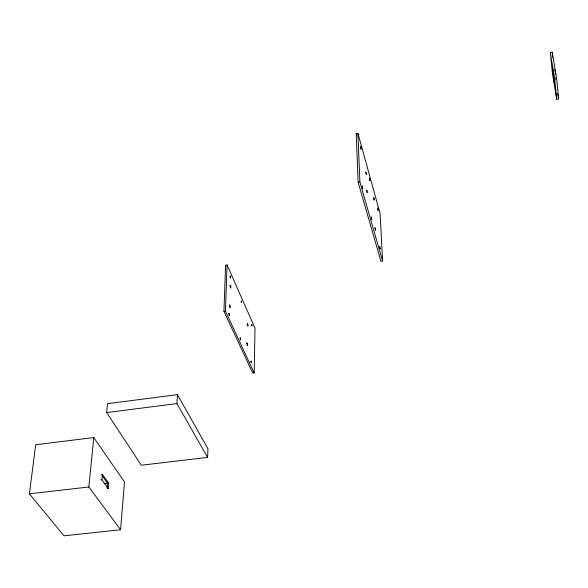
<?xml version="1.0" encoding="UTF-8"?>
<svg xmlns="http://www.w3.org/2000/svg" width="588" height="588" viewBox="0 0 588 588"><rect width="100%" height="100%" fill="white"/><g stroke="black" fill="none" stroke-linecap="round" stroke-linejoin="round"><path stroke-width="0.88" d="M254.17 372.961L255.008 328.185L227.056 264.953L225.586 265.173L223.94 311.397L252.752 373.152L254.17 372.961L225.447 311.177L227.056 264.953M207.593 457.405L207.954 448.776L177.451 394.644L107.523 403.677L106.685 412.555L141.304 465.226L207.593 457.405L176.929 403.589L177.451 394.644M120.584 529.751L124.502 481.947L93.771 437.553L35.706 444.726L29.4 493.832L64.018 535.815L120.584 529.751L88.854 486.982L93.771 437.553M107.023 488.65L108.185 488.518L108.67 483.123L102.393 474.325L101.224 474.457M107.104 487.746L107.516 483.255L102.275 475.927M108.185 488.518L101.886 479.757L102.393 474.325M550.324 52.523L552.235 52.185L556.623 78.689L558.6 98.931L556.689 99.254L552.375 72.868L550.324 52.523L554.675 79.027L556.689 99.254M554.675 79.027L556.623 78.689M356.203 133.579L357.908 133.292L380.127 213.664L382.575 261.065L380.936 261.307L358.143 182.324L356.203 133.579L356.688 135.343M358.143 182.324L359.9 182.037L382.575 261.065M223.94 311.397L225.447 311.177M106.685 412.555L176.929 403.589M100.717 479.889L101.886 479.757M107.516 483.255L108.67 483.123M104.091 483.696L107.692 483.277M29.4 493.832L88.854 486.982M554.807 69.671L555.05 71.185M557.733 93.654L558.6 98.931M555.344 73.169L555.557 74.691M555.954 77.785L556.035 78.505M552.235 52.185L552.764 57.492M357.908 133.292L359.9 182.037M380.113 248.878L379.679 246.563L380.113 248.878M251.546 324.657C251.87 328.788 252.495 323.554 251.546 324.657M251.392 362.428C250.591 364.251 250.907 358.136 251.392 362.428M377.68 208.123L378.099 210.497L377.68 208.056M247.996 325.568C247.21 328.589 246.938 319.181 247.996 325.568M375.034 227.732L375.467 230.173L375.034 227.732M246.806 343.289C247.688 349.706 247.798 340.834 246.806 343.289M373.733 197.605L374.159 200.023L373.733 197.605M241.683 302.35C240.749 303.753 241.271 298.131 241.683 302.35M371.704 219.478L371.256 217.068L371.704 219.478M240.088 338.071C240.837 343.377 240.889 335.976 240.088 338.071M369.382 178.193L369.83 180.648L369.382 178.193M366.706 190.137L367.162 192.651L366.714 190.064M228.813 313.713C229.511 319.041 229.798 311.831 228.813 313.713M229.401 305.297C230.371 312.081 230.467 302.71 229.401 305.297M230.055 276.242C230.856 281.681 230.849 274.199 230.055 276.242M230.048 285.643C230.864 292.111 231.29 283.636 230.048 285.643M365.905 172.196L366.375 174.695L365.912 172.13M362.267 186.065L362.752 188.645L362.267 186.065M360.598 146.544L361.076 149.095L360.598 146.544M552.492 68.377L554.499 83.452L552.536 68.348"/></g></svg>
